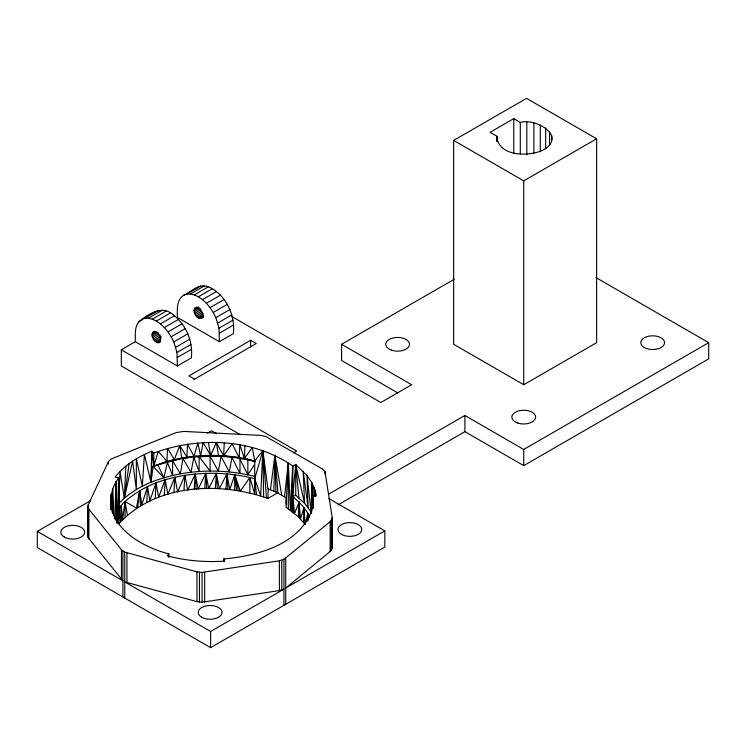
<?xml version="1.0" encoding="UTF-8"?>
<svg xmlns="http://www.w3.org/2000/svg" width="746" height="746" viewBox="0 0 746 746"><rect width="100%" height="100%" fill="white"/><g stroke="black" fill="none" stroke-linecap="round" stroke-linejoin="round"><path stroke-width="1.12" d="M37.3 531.404L122.885 580.817L88.14 537.624L88.233 504.828L108.356 461.746L110.893 459.126L176.205 432.568L183.693 431.421L260.699 435.403L265.623 436.382L322.3 468.908L324.976 471.491L332.184 517.426L332.035 548.73L330.161 551.536L285.718 588.034L384.824 530.891L384.824 547.07L210.614 647.649L37.3 547.583L37.3 531.404L90.732 500.557M118.288 505.359C117.635 513.584 122.605 502.217 125.067 501.471C136.742 491.446 150.366 484.005 165.174 479.799C192.599 471.845 222.019 471.276 249.845 477.533L254.703 494.038L254.703 460.879L262.862 450.603L267.898 488.77L275.945 492.08L286.091 497.675L286.138 507.355L298.559 516.903L305.067 524.41L307.8 513.239L303.939 507.55L299.062 502.114L292.702 496.603L292.702 465.905C252.614 438.396 198.585 436.457 153.825 453.036L151.69 451.274C137.768 456.934 124.386 465.056 115.182 477.188L118.661 478.046L118.866 523.757C155.718 483.828 219.24 481.291 267.935 498.449L277.866 492.714M111.154 508.819C110.063 497.955 111.574 486.746 118.661 478.046L118.773 508.604L117.346 523.105M292.702 465.905L292.031 511.355L292.702 496.603L295.733 464.599L292.702 465.905L290.446 510.217L288.282 462.725L284.552 496.761M112.217 512.493L112.627 489.217L113.606 515.551M307.632 521.174L307.8 513.239L309.683 517.174M255.225 476.554C221.002 467.882 183.917 469.318 150.944 482.28L151.69 467.136L153.825 465.858L151.69 451.274L150.944 482.28C138.961 487.185 127.734 494.225 118.735 503.587L118.278 500.146M292.311 511.579L292.702 496.603L295.733 495.288L304.564 503.317L311.11 512.045L311.931 482.867L307.007 475.472L295.733 464.599L295.733 495.288M303.529 522.312L303.939 507.55L300.47 518.908L299.062 502.114L294.577 513.453L292.702 496.603L293.486 512.493M273.847 491.11L274.901 455.33L281.736 495.195M311.38 513.556L313.003 502.105L312.649 495.997L316.36 495.81L315.213 490.57L311.931 482.867L312.928 498.804M153.825 453.036L153.825 465.858L187.004 457.121L187.433 444.252L194.025 456.263L191.004 472.274L182.984 458.548L181.698 457.979L166.945 461.382L151.69 467.136L151.69 451.274M117.131 522.993L118.661 478.046L118.661 508.735M244.884 445.763L244.455 458.482L255.225 461.718M298.559 516.903L299.062 502.114L299.556 517.892M114.688 518.862L116.096 481.841L116.945 523.021M118.735 503.587L120.013 471.491L124.33 498.132L132.629 461.121L136.35 489.479L136.35 458.79L142.337 486.215L144.398 454.473L150.944 482.28L153.191 466.52L166.945 461.382L172.587 475.435L172.587 460.599L174.322 459.508L179.805 445.539L187.004 457.121C209.523 453.95 232.687 455.079 254.703 460.879L252.279 447.451L244.455 458.482L239.979 458.482L223.604 455.75C210.241 457.084 196.366 455.741 182.984 458.548L180.364 473.85L172.587 460.599L187.004 457.121M125.85 466.119L124.33 498.132L129.133 463.564M146.748 502.161L147.512 486.523L141.852 504.744L139.689 490.644L136.453 508.073L125.067 501.471L122.689 519.272L121.262 505.499L120.423 521.818L118.81 508.539M155.215 498.487L156.035 482.895L149.871 500.762L147.512 486.523M254.47 464.711L247.84 474.764L232.099 443.758L223.604 455.75L224.266 442.993M286.138 504.203L288.282 462.725L288.282 508.697M164.297 495.344L165.174 479.799L158.572 497.284L156.035 482.895M173.902 492.761L174.825 477.272L167.859 494.346L165.174 479.799M183.917 490.775L184.877 475.351L177.623 491.987L174.825 477.272M194.249 489.413L195.219 474.036L187.759 490.234L184.877 475.351M204.758 488.667L205.747 473.356L198.166 489.096L195.219 474.036L196.198 489.227M215.352 488.565L216.34 473.318L208.712 488.593L205.747 473.356L206.735 488.602M225.907 489.106L226.887 473.915L219.296 488.733L216.34 473.318L217.328 488.621M332.035 548.73L332.184 517.426M137.684 507.187L139.689 490.644L140.388 505.518M151.998 334.721L153.266 331.914C158.199 330.73 162.898 338.87 159.411 342.554C155.205 343.617 152.175 338.376 151.998 334.721L157.005 331.83M194.035 310.457L195.303 307.641C200.236 306.457 204.936 314.607 201.448 318.281C197.242 319.344 194.212 314.103 194.035 310.457L199.042 307.566M311.175 513.528L311.455 511.234C298.186 545.307 256.624 555.845 223.959 558.968L223.959 561.244M270.453 489.777L274.901 455.33L277.96 493.106M193.699 457.13L199.135 471.5L199.135 456.664L200.581 455.713L203.108 442.751L210.708 455.368L210.102 456.235L210.102 471.071L199.135 456.664L194.025 456.263L182.984 458.548M87.907 536.122L88.233 504.828M153.191 466.52L163.887 477.785L167.542 461.858L174.322 459.508L167.533 448.402L166.945 461.382L158.255 451.358L153.825 465.858M194.025 456.263L197.83 443.096L200.581 455.713M256.475 494.551L254.703 478.755L262.862 450.603L260.671 495.829L254.703 478.755L249.845 477.533L240.352 491.073L234.701 474.754L229.805 489.507L226.887 473.915L227.866 489.273M496.761 136.807L496.967 136.285L490.113 132.331L513.752 118.623L520.298 122.419C536.859 117.719 567.799 137.208 542.23 150.478C528.196 156.688 498.897 156.613 496.761 136.807L496.761 141.47M199.135 456.664L210.708 455.368L216.34 442.62L223.604 455.75M87.907 506.329L88.895 509.276L121.467 549.755L124.741 552.096L196.953 571.856L202.063 572.434L279.377 560.796L283.937 559.341L330.161 521.734L332.035 518.936M138.868 321.75C134.345 327.363 135.455 335.01 135.324 341.705L177.361 365.969L191.377 357.884C193.009 342.134 186.686 325.918 174.452 315.791C163.01 304.405 149.023 313.367 138.868 321.75L141.871 320.015M111.294 508.679L111.294 493.74C105.969 526.704 141.563 546.93 168.848 553.886L167.263 555.826C185.838 560.796 205.253 562.381 224.415 561.141L223.959 558.968L224.014 561.262M153.751 312.938L155.494 311.492M183.516 295.313C176.187 300.041 177.38 309.935 177.361 317.432L219.399 341.705L233.405 333.611C234.785 319.642 230.141 305.375 220.434 295.183C216.051 290.726 210.698 286.762 204.348 285.895C196.31 285.373 190.463 292.432 183.516 295.313L186.705 294.129L200.711 286.035M194.911 289.383L197.531 287.219M268.299 488.537L267.935 498.449M141.479 319.577L144.668 318.402L158.674 310.308M453.68 140.425L526.545 98.351L596.604 138.803L596.604 342.675L523.739 384.74L453.68 344.288L453.68 140.425L523.739 180.868L596.604 138.803M144.668 318.402L148.295 318.253L162.311 310.168M186.705 294.129L190.333 293.989L204.348 285.895M148.295 318.253L152.24 319.148L166.255 311.063M190.333 293.989L194.277 294.875L208.293 286.79M152.24 319.148L156.343 321.05L170.358 312.956M194.277 294.875L198.38 296.777L212.386 288.693M156.343 321.05L160.446 323.885L174.452 315.791M198.38 296.777L202.483 299.612L216.489 291.527M240.277 434.657L121.309 365.969L121.309 349.79L135.324 341.705M152.585 332.548L154.581 331.392M194.622 308.285L196.618 307.128M152.147 333.509L155.149 331.774M194.184 309.245L198.184 306.932M160.446 323.885L164.381 327.541L178.397 319.456M202.483 299.612L206.418 303.268L220.434 295.183M152.147 336.11L158.152 332.641M194.184 311.837L200.189 308.368M152.585 337.565L158.59 334.096M194.622 313.301L200.627 309.832M153.266 339.001L160.278 334.963M195.303 314.737L201.308 311.269M164.381 327.541L168.018 331.886L182.033 323.792M206.418 303.268L210.055 307.613L224.07 299.519M154.17 340.316L161.173 336.278M196.207 316.052L202.213 312.583M155.215 341.426L161.22 337.957M197.252 317.153L203.257 313.693M156.343 342.246L160.343 339.934M198.38 317.973L203.378 315.092M157.462 342.722L160.465 340.987M199.499 318.458L203.509 316.145M158.516 342.824L160.511 341.668M200.553 318.561L203.555 316.826M201.448 318.281L203.453 317.125M168.018 331.886L171.207 336.744L185.213 328.65M210.055 307.613L213.244 312.471L227.25 304.377M177.361 365.969L176.961 352.485L173.818 341.929L187.833 333.835M219.399 341.705L218.998 328.221L215.855 317.656L229.871 309.562M175.758 347.244L189.773 339.15M217.795 322.971L231.81 314.887M176.961 352.485L190.967 344.4M218.998 328.221L233.004 320.127M177.361 357.455L191.377 349.361M219.399 333.182L233.405 325.097M193.951 379.518L256.242 343.561L250.628 340.316L188.98 375.919L194.585 379.155M397.627 392.825L341.584 360.467L341.584 344.288L454.165 279.293M207.481 433.156L211.51 430.824L216.517 433.724M293.728 452.813L296.74 451.078L121.309 349.79M328.939 493.973L464.889 415.485L523.739 449.456L708.7 342.675L708.7 358.854L523.739 465.635L464.889 431.664L338.003 504.921M210.614 631.47L283.937 589.135L279.377 590.59L202.063 602.236L196.953 601.649L124.741 581.889L210.614 631.47L210.614 647.649M218.55 455.48L210.102 456.235L218.345 471.202L221.086 456.468L218.55 455.48L216.34 442.62M255.207 461.653L244.455 458.482L239.83 444.84L239.186 457.54L221.086 456.468L229.255 471.938L231.969 457.363L239.979 473.318L239.979 458.482L247.84 459.928L247.84 474.764M595.979 277.596L708.7 342.675M341.584 344.288L411.643 384.74L380.814 402.532L231.596 316.388M328.902 498.598L384.824 530.891M321.517 468.46L322.3 468.908M213.244 312.471L215.855 317.656M171.207 336.744L173.818 341.929M157.826 464.823L163.887 477.785M234.701 490.038L234.701 474.754L238.506 490.672M208.395 442.574L210.708 455.368M127.286 514.861L125.067 501.471L125.067 516.754M179.805 445.539L181.698 457.979M331.672 543.797L332.184 547.219M234.701 474.754L236.613 490.327M311.11 512.045L307.007 475.472L308.098 507.616L303.212 471.248L304.564 503.317L295.733 464.599L298.913 497.88M223.959 558.968L224.182 561.244M266.49 497.852L262.862 450.603L263.627 496.799M303.939 507.55L305.067 524.41M111.07 509.322L110.902 505.956L110.902 509.443M307.8 513.239L308.135 520.009M314.514 496.584L314.122 487.455L314.122 496.547M312.499 506.683L312.583 508.781L312.649 495.997L312.854 508.147M274.901 455.33L275.945 492.08M121.262 505.499L121.71 520.27M315.213 490.57L315.288 496.332M112.627 489.217L112.805 513.453M551.723 135.427L551.723 140.08M549.541 131.436L549.541 145.414M545.652 127.911L545.652 148.864M540.309 125.086L540.309 151.867M533.894 123.155L533.894 153.424M526.816 122.251L526.816 154.851M523.739 180.868L523.739 384.74M523.739 449.456L523.739 465.635M520.298 122.419L520.298 153.853M513.752 118.623L513.752 153.545M496.967 136.285L496.967 140.947M464.889 415.485L464.889 431.664M331.355 520.391L331.355 550.184M330.161 521.734L330.161 551.536M324.976 471.491L324.976 473.785M285.718 558.241L285.718 604.213M283.937 559.341L283.937 605.314M281.792 560.209L281.792 590.002M279.377 560.796L279.377 590.59M250.628 340.316L250.628 346.797M249.845 477.533L249.845 492.808M204.665 572.257L204.665 602.05M202.063 572.434L202.063 602.236M199.452 572.303L199.452 602.097M196.953 571.856L196.953 601.649M168.848 553.886L168.848 557.374M126.932 552.926L126.932 582.719M124.741 552.096L124.741 598.068M122.885 551.024L122.885 596.996M121.467 549.755L121.467 579.549M116.096 481.841L116.096 520.922M108.356 461.746L108.356 464.04M88.895 509.276L88.895 539.069M88.14 507.83L88.14 537.624M110.567 501.368L110.567 504.828L110.567 501.368M312.966 499.046L312.928 508.073L312.966 499.046M391.687 350.238A11.889 6.863 0 0 0 409.517 344.288A11.889 6.863 0 0 0 391.687 338.348A11.889 6.863 0 0 0 391.687 350.238M644.246 347.524A11.889 6.863 0 0 0 664.136 344.447A11.889 6.863 0 0 0 649.57 336.045A11.889 6.863 0 0 0 644.246 347.524M517.789 423.047A11.889 6.863 0 0 0 535.628 417.098A11.889 6.863 0 0 0 517.789 411.158A11.889 6.863 0 0 0 517.789 423.047M341.454 534.341A11.889 6.863 0 0 0 361.344 531.264A11.889 6.863 0 0 0 346.787 522.862A11.889 6.863 0 0 0 341.454 534.341M64.333 537.055A11.889 6.863 0 0 0 84.223 533.977A11.889 6.863 0 0 0 69.667 525.566A11.889 6.863 0 0 0 64.333 537.055M201.709 617.231A11.889 6.863 0 0 0 221.609 614.154A11.889 6.863 0 0 0 207.043 605.752A11.889 6.863 0 0 0 201.709 617.231"/></g></svg>
